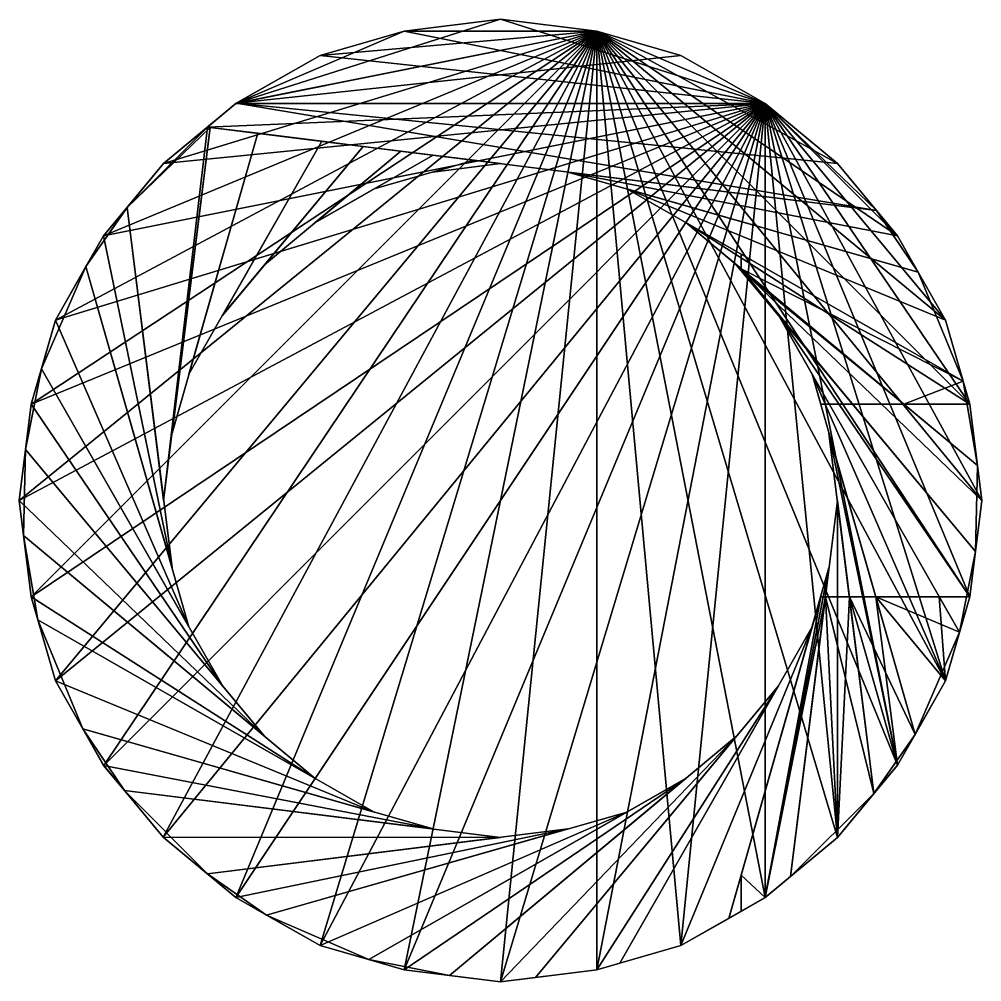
# Model space of a CAD drawing. Extents: x -768 to 1408, y -2048 to 918.
# Drawn here: x -267 to -187, y -393 to -313 of the extents above; entities that cross this region are included whole.
import ezdxf

# ---------------------------------------------------------------- set-up
doc = ezdxf.new("R2010")
doc.units = 0

msp = doc.modelspace()

# ---------------------------------------------------------------- meshes
at = {"layer": 'OBJECT631', "color": 50}
mesh = msp.add_polyface(dxfattribs=at)
corners = [(-199, -325, 6), (-205, -320, 6), (-212, -316, 6), (-219, -314, 6), (-227, -313, 6), (-235, -314, 6), (-242, -316, 6), (-249, -320, 6), (-255, -325, 6), (-260, -331, 6), (-264, -338, 6), (-266, -345, 6), (-267, -353, 6), (-266, -361, 6), (-264, -368, 6), (-259.97821, -375.038147, 6), (-255.035934, -380.970062, 6), (-249, -386, 6), (-242, -390, 6), (-235, -392, 6), (-227, -393, 6), (-219, -392, 6), (-212, -390, 6), (-205, -386, 6), (-199, -381, 6), (-194, -375, 6), (-190, -368, 6), (-188, -361, 6), (-187, -353, 6), (-188, -345, 6), (-190, -338, 6), (-194, -331, 6), (-227, -313, 18), (-219, -314, 18), (-212, -316, 18), (-205, -320, 18), (-199, -325, 18), (-194, -331, 18), (-190, -338, 18), (-188, -345, 18), (-187, -353, 18), (-188, -361, 18), (-190, -368, 18), (-194, -375, 18), (-199, -381, 18), (-205, -386, 18), (-212, -390, 18), (-219, -392, 18), (-227, -393, 18), (-235, -392, 18), (-242, -390, 18), (-249, -386, 18), (-255.034256, -380.972076, 18), (-259.978485, -375.037628, 18), (-264, -368, 18), (-266, -361, 18), (-267, -353, 18), (-266, -345, 18), (-264, -338, 18), (-260, -331, 18), (-255, -325, 18), (-249, -320, 18), (-242, -316, 18), (-235, -314, 18)]
mesh.append_faces([[corners[k] for k in face] for face in [(1, 31, 0), (4, 33, 32), (3, 34, 33), (2, 35, 34), (1, 36, 35), (0, 37, 36), (31, 38, 37), (30, 39, 38), (29, 40, 39), (28, 41, 40), (27, 42, 41), (26, 43, 42), (25, 44, 43), (24, 45, 44), (23, 46, 45), (22, 47, 46), (21, 48, 47), (20, 49, 48), (19, 50, 49), (18, 51, 50), (17, 52, 51), (16, 53, 52), (15, 54, 53), (14, 55, 54), (13, 56, 55), (12, 57, 56), (11, 58, 57), (10, 59, 58), (9, 60, 59), (8, 61, 60), (7, 62, 61), (6, 63, 62), (5, 32, 63), (33, 63, 32)]], dxfattribs={"vtx0": -1})
mesh.append_faces([[corners[k] for k in face] for face in [(1, 3, 4), (1, 4, 5), (1, 5, 6), (1, 6, 7), (1, 7, 8), (1, 8, 9), (1, 9, 10), (1, 10, 11), (1, 11, 12), (1, 12, 13), (1, 13, 14), (1, 14, 15), (1, 15, 16), (1, 16, 17), (1, 17, 18), (1, 18, 19), (1, 19, 20), (1, 20, 21), (1, 21, 22), (1, 22, 23), (1, 23, 24), (1, 24, 25), (1, 25, 26), (1, 26, 27), (1, 27, 28), (1, 28, 29), (1, 29, 30), (1, 30, 31), (33, 35, 36), (33, 36, 37), (33, 37, 38), (33, 38, 39), (33, 39, 40), (33, 40, 41), (33, 41, 42), (33, 42, 43), (33, 43, 44), (33, 44, 45), (33, 45, 46), (33, 46, 47), (33, 47, 48), (33, 48, 49), (33, 49, 50), (33, 50, 51), (33, 51, 52), (33, 52, 53), (33, 53, 54), (33, 54, 55), (33, 55, 56), (33, 56, 57), (33, 57, 58), (33, 58, 59), (33, 59, 60), (33, 60, 61), (33, 61, 62), (33, 62, 63)]], dxfattribs={"vtx0": -1, "vtx2": -1})
mesh.append_faces([[corners[k] for k in face] for face in [(1, 2, 3), (4, 3, 33), (3, 2, 34), (2, 1, 35), (1, 0, 36), (0, 31, 37), (31, 30, 38), (30, 29, 39), (29, 28, 40), (28, 27, 41), (27, 26, 42), (26, 25, 43), (25, 24, 44), (24, 23, 45), (23, 22, 46), (22, 21, 47), (21, 20, 48), (20, 19, 49), (19, 18, 50), (18, 17, 51), (17, 16, 52), (16, 15, 53), (15, 14, 54), (14, 13, 55), (13, 12, 56), (12, 11, 57), (11, 10, 58), (10, 9, 59), (9, 8, 60), (8, 7, 61), (7, 6, 62), (6, 5, 63), (5, 4, 32), (33, 34, 35)]], dxfattribs={"vtx2": -1})
at = {"layer": 'OBJECT632', "color": 50}
mesh = msp.add_polyface(dxfattribs=at)
corners = [(-227, -313, 104), (-227, -313, 18), (-219, -314, 18), (-219, -314, 104), (-212, -316, 18), (-212, -316, 104), (-205, -320, 18), (-205, -320, 104), (-199, -325, 18), (-199, -325, 104), (-195.746567, -328.906555, 18), (-195.746567, -328.906555, 104), (-251.34317, -321.957458, 104), (-251.34317, -321.957458, 18), (-248.96106, -319.977753, 18), (-248.96106, -319.977753, 104), (-242, -316, 18), (-242, -316, 104), (-235, -314, 18), (-235, -314, 104)]
mesh.append_faces([[corners[k] for k in face] for face in [(1, 3, 0), (2, 5, 3), (4, 7, 5), (6, 9, 7), (8, 11, 9), (13, 15, 12), (14, 17, 15), (16, 19, 17), (18, 0, 19), (6, 10, 8), (10, 12, 11), (15, 11, 12)]], dxfattribs={"vtx0": -1})
mesh.append_faces([[corners[k] for k in face] for face in [(6, 2, 1), (6, 1, 18), (6, 18, 16), (6, 16, 14), (6, 14, 13), (6, 13, 10), (15, 19, 0), (15, 0, 3), (15, 3, 5), (15, 5, 7), (15, 7, 9), (15, 9, 11)]], dxfattribs={"vtx0": -1, "vtx2": -1})
mesh.append_faces([[corners[k] for k in face] for face in [(1, 2, 3), (2, 4, 5), (4, 6, 7), (6, 8, 9), (8, 10, 11), (13, 14, 15), (14, 16, 17), (16, 18, 19), (18, 1, 0), (6, 4, 2), (10, 13, 12), (15, 17, 19)]], dxfattribs={"vtx2": -1})
at = {"layer": 'OBJECT633', "color": 50}
mesh = msp.add_polyface(dxfattribs=at)
corners = [(-195.74353, -328.908173, 104), (-195.74353, -328.908173, 18), (-194, -331, 18), (-194, -331, 104), (-192.273376, -334.022919, 18), (-192.273376, -334.022919, 104), (-221.392212, -325.702087, 18), (-221.392746, -325.701935, 104)]
mesh.append_faces([[corners[k] for k in face] for face in [(1, 3, 0), (2, 5, 3), (2, 6, 4), (6, 0, 7), (4, 7, 5), (0, 5, 7)]], dxfattribs={"vtx0": -1})
mesh.append_faces([[corners[k] for k in face] for face in [(1, 2, 3), (2, 4, 5), (2, 1, 6), (6, 1, 0), (4, 6, 7), (0, 3, 5)]], dxfattribs={"vtx2": -1})
at = {"layer": 'OBJECT634', "color": 50}
mesh = msp.add_polyface(dxfattribs=at)
corners = [(-192.275391, -334.019318, 104), (-192.275391, -334.019318, 18), (-190, -338, 18), (-190, -338, 104), (-188.551437, -343.070343, 18), (-188.551437, -343.070343, 104), (-216.501022, -327.099426, 18), (-216.500824, -327.099548, 104)]
mesh.append_faces([[corners[k] for k in face] for face in [(1, 3, 0), (2, 5, 3), (2, 6, 4), (6, 0, 7), (4, 7, 5), (0, 5, 7)]], dxfattribs={"vtx0": -1})
mesh.append_faces([[corners[k] for k in face] for face in [(1, 2, 3), (2, 4, 5), (2, 1, 6), (6, 1, 0), (4, 6, 7), (0, 3, 5)]], dxfattribs={"vtx2": -1})
at = {"layer": 'OBJECT635', "color": 50}
mesh = msp.add_polyface(dxfattribs=at)
corners = [(-208.022797, -387.730774, 104), (-208.022797, -387.730774, 18), (-212, -390, 18), (-212, -390, 104), (-217.06929, -391.447754, 18), (-217.06929, -391.447754, 104), (-201.101135, -363.502472, 18), (-201.100571, -363.501495, 104)]
mesh.append_faces([[corners[k] for k in face] for face in [(1, 3, 0), (2, 5, 3), (2, 6, 4), (6, 0, 7), (4, 7, 5), (3, 7, 0)]], dxfattribs={"vtx0": -1})
mesh.append_faces([[corners[k] for k in face] for face in [(1, 2, 3), (2, 4, 5), (2, 1, 6), (6, 1, 0), (4, 6, 7), (3, 5, 7)]], dxfattribs={"vtx2": -1})
at = {"layer": 'OBJECT636', "color": 50}
mesh = msp.add_polyface(dxfattribs=at)
corners = [(-217.071243, -391.449158, 104), (-217.071243, -391.449158, 18), (-219, -392, 18), (-219, -392, 104), (-224.097015, -392.636993, 18), (-224.097015, -392.636993, 104), (-203.902374, -368.404663, 18), (-203.903168, -368.40564, 104)]
mesh.append_faces([[corners[k] for k in face] for face in [(1, 3, 0), (2, 5, 3), (2, 6, 4), (6, 0, 7), (4, 7, 5), (3, 7, 0)]], dxfattribs={"vtx0": -1})
mesh.append_faces([[corners[k] for k in face] for face in [(1, 2, 3), (2, 4, 5), (2, 1, 6), (6, 1, 0), (4, 6, 7), (3, 5, 7)]], dxfattribs={"vtx2": -1})
at = {"layer": 'OBJECT637', "color": 50}
mesh = msp.add_polyface(dxfattribs=at)
corners = [(-224.095016, -392.636017, 104), (-224.095016, -392.636017, 18), (-227, -393, 18), (-227, -393, 104), (-231.244873, -392.46991, 18), (-231.244873, -392.46991, 104), (-207.394165, -372.594604, 18), (-207.394165, -372.594604, 104)]
mesh.append_faces([[corners[k] for k in face] for face in [(1, 3, 0), (2, 5, 3), (2, 6, 4), (6, 0, 7), (4, 7, 5), (3, 7, 0)]], dxfattribs={"vtx0": -1})
mesh.append_faces([[corners[k] for k in face] for face in [(1, 2, 3), (2, 4, 5), (2, 1, 6), (6, 1, 0), (4, 6, 7), (3, 5, 7)]], dxfattribs={"vtx2": -1})
at = {"layer": 'OBJECT638', "color": 50}
mesh = msp.add_polyface(dxfattribs=at)
corners = [(-231.246658, -392.469879, 104), (-231.246658, -392.469879, 18), (-235, -392, 18), (-235, -392, 104), (-237.949753, -391.156891, 18), (-237.949753, -391.156891, 104), (-211.608734, -376.105133, 18), (-211.611771, -376.106873, 104)]
mesh.append_faces([[corners[k] for k in face] for face in [(1, 3, 0), (2, 5, 3), (2, 6, 4), (6, 0, 7), (4, 7, 5), (0, 5, 7)]], dxfattribs={"vtx0": -1})
mesh.append_faces([[corners[k] for k in face] for face in [(1, 2, 3), (2, 4, 5), (2, 1, 6), (6, 1, 0), (4, 6, 7), (0, 3, 5)]], dxfattribs={"vtx2": -1})
at = {"layer": 'OBJECT639', "color": 50}
mesh = msp.add_polyface(dxfattribs=at)
corners = [(-237.949677, -391.15683, 104), (-237.949677, -391.15683, 18), (-242, -390, 18), (-242, -390, 104), (-246.453888, -387.457245, 18), (-246.453888, -387.457245, 104), (-216.49942, -378.900085, 18), (-216.50264, -378.901031, 104)]
mesh.append_faces([[corners[k] for k in face] for face in [(1, 3, 0), (2, 5, 3), (2, 6, 4), (6, 0, 7), (4, 7, 5), (0, 5, 7)]], dxfattribs={"vtx0": -1})
mesh.append_faces([[corners[k] for k in face] for face in [(1, 2, 3), (2, 4, 5), (2, 1, 6), (6, 1, 0), (4, 6, 7), (0, 3, 5)]], dxfattribs={"vtx2": -1})
at = {"layer": 'OBJECT640', "color": 50}
mesh = msp.add_polyface(dxfattribs=at)
corners = [(-246.452454, -387.457855, 104), (-246.452454, -387.457855, 18), (-249, -386, 18), (-249, -386, 104), (-251.345673, -384.042969, 18), (-251.345673, -384.042969, 104), (-221.399597, -380.300323, 18), (-221.400299, -380.300415, 104)]
mesh.append_faces([[corners[k] for k in face] for face in [(1, 3, 0), (2, 5, 3), (2, 6, 4), (6, 0, 7), (4, 7, 5), (0, 5, 7)]], dxfattribs={"vtx0": -1})
mesh.append_faces([[corners[k] for k in face] for face in [(1, 2, 3), (2, 4, 5), (2, 1, 6), (6, 1, 0), (4, 6, 7), (0, 3, 5)]], dxfattribs={"vtx2": -1})
at = {"layer": 'OBJECT641', "color": 50}
mesh = msp.add_polyface(dxfattribs=at)
corners = [(-251.347839, -384.042969, 104), (-251.347839, -384.042969, 18), (-255.026382, -380.979706, 18), (-255.026382, -380.979706, 104), (-258.2565, -377.093414, 18), (-258.2565, -377.093414, 104), (-227, -381, 18), (-227, -381, 104)]
mesh.append_faces([[corners[k] for k in face] for face in [(1, 3, 0), (2, 5, 3), (2, 6, 4), (6, 0, 7), (4, 7, 5), (0, 5, 7)]], dxfattribs={"vtx0": -1})
mesh.append_faces([[corners[k] for k in face] for face in [(1, 2, 3), (2, 4, 5), (2, 1, 6), (6, 1, 0), (4, 6, 7), (0, 3, 5)]], dxfattribs={"vtx2": -1})
at = {"layer": 'OBJECT642', "color": 50}
mesh = msp.add_polyface(dxfattribs=at)
corners = [(-258.25708, -377.092255, 104), (-258.25708, -377.092255, 18), (-259.985138, -375.026215, 18), (-259.985138, -375.026215, 104), (-261.726929, -371.977753, 18), (-261.726929, -371.977753, 104), (-232.600174, -380.300232, 18), (-232.599915, -380.300293, 104)]
mesh.append_faces([[corners[k] for k in face] for face in [(1, 3, 0), (2, 5, 3), (2, 6, 4), (6, 0, 7), (4, 7, 5), (0, 5, 7)]], dxfattribs={"vtx0": -1})
mesh.append_faces([[corners[k] for k in face] for face in [(1, 2, 3), (2, 4, 5), (2, 1, 6), (6, 1, 0), (4, 6, 7), (0, 3, 5)]], dxfattribs={"vtx2": -1})
at = {"layer": 'OBJECT643', "color": 50}
mesh = msp.add_polyface(dxfattribs=at)
corners = [(-261.722687, -371.979675, 104), (-261.722687, -371.979675, 18), (-264, -368, 18), (-264, -368, 104), (-265.45108, -362.925812, 18), (-265.45108, -362.925812, 104), (-237.493546, -378.901825, 18), (-237.491806, -378.902832, 104)]
mesh.append_faces([[corners[k] for k in face] for face in [(1, 3, 0), (2, 5, 3), (2, 6, 4), (6, 0, 7), (4, 7, 5), (0, 5, 7)]], dxfattribs={"vtx0": -1})
mesh.append_faces([[corners[k] for k in face] for face in [(1, 2, 3), (2, 4, 5), (2, 1, 6), (6, 1, 0), (4, 6, 7), (0, 3, 5)]], dxfattribs={"vtx2": -1})
at = {"layer": 'OBJECT644', "color": 50}
mesh = msp.add_polyface(dxfattribs=at)
corners = [(-265.448853, -362.927673, 104), (-265.448853, -362.927673, 18), (-266, -361, 18), (-266, -361, 104), (-266.637451, -355.902649, 18), (-266.637451, -355.902649, 104), (-242.403122, -376.0979, 18), (-242.404846, -376.096466, 104)]
mesh.append_faces([[corners[k] for k in face] for face in [(1, 3, 0), (2, 5, 3), (2, 6, 4), (6, 0, 7), (4, 7, 5), (0, 5, 7)]], dxfattribs={"vtx0": -1})
mesh.append_faces([[corners[k] for k in face] for face in [(1, 2, 3), (2, 4, 5), (2, 1, 6), (6, 1, 0), (4, 6, 7), (0, 3, 5)]], dxfattribs={"vtx2": -1})
at = {"layer": 'OBJECT645', "color": 50}
mesh = msp.add_polyface(dxfattribs=at)
corners = [(-266.637207, -355.901978, 104), (-266.637207, -355.901978, 18), (-267, -353, 18), (-267, -353, 104), (-266.470367, -348.762573, 18), (-266.470367, -348.762573, 104), (-246.623367, -372.5802, 18), (-246.625305, -372.57785, 104)]
mesh.append_faces([[corners[k] for k in face] for face in [(1, 3, 0), (2, 5, 3), (2, 6, 4), (6, 0, 7), (4, 7, 5), (0, 5, 7)]], dxfattribs={"vtx0": -1})
mesh.append_faces([[corners[k] for k in face] for face in [(1, 2, 3), (2, 4, 5), (2, 1, 6), (6, 1, 0), (4, 6, 7), (0, 3, 5)]], dxfattribs={"vtx2": -1})
at = {"layer": 'OBJECT646', "color": 50}
mesh = msp.add_polyface(dxfattribs=at)
corners = [(-266.469849, -348.761932, 104), (-266.469849, -348.761932, 18), (-266, -345, 18), (-266, -345, 104), (-265.156616, -342.049713, 18), (-265.156616, -342.049713, 104), (-250.084702, -368.425537, 18), (-250.086166, -368.422974, 104)]
mesh.append_faces([[corners[k] for k in face] for face in [(1, 3, 0), (2, 5, 3), (2, 6, 4), (6, 0, 7), (4, 7, 5), (0, 5, 7)]], dxfattribs={"vtx0": -1})
mesh.append_faces([[corners[k] for k in face] for face in [(1, 2, 3), (2, 4, 5), (2, 1, 6), (6, 1, 0), (4, 6, 7), (0, 3, 5)]], dxfattribs={"vtx2": -1})
at = {"layer": 'OBJECT647', "color": 50}
mesh = msp.add_polyface(dxfattribs=at)
corners = [(-265.157379, -342.050049, 104), (-265.157379, -342.050049, 18), (-264, -338, 18), (-264, -338, 104), (-261.457031, -333.549957, 18), (-261.457031, -333.549957, 104), (-252.900635, -363.498322, 18), (-252.90239, -363.492218, 104)]
mesh.append_faces([[corners[k] for k in face] for face in [(1, 3, 0), (2, 5, 3), (2, 6, 4), (6, 0, 7), (4, 7, 5), (0, 5, 7)]], dxfattribs={"vtx0": -1})
mesh.append_faces([[corners[k] for k in face] for face in [(1, 2, 3), (2, 4, 5), (2, 1, 6), (6, 1, 0), (4, 6, 7), (0, 3, 5)]], dxfattribs={"vtx2": -1})
at = {"layer": 'OBJECT648', "color": 50}
mesh = msp.add_polyface(dxfattribs=at)
corners = [(-261.457916, -333.552368, 104), (-261.457916, -333.552368, 18), (-260, -331, 18), (-260, -331, 104), (-258.043945, -328.650421, 18), (-258.043945, -328.650421, 104), (-254.29863, -358.608856, 18), (-254.298721, -358.608215, 104)]
mesh.append_faces([[corners[k] for k in face] for face in [(1, 3, 0), (2, 5, 3), (2, 6, 4), (6, 0, 7), (4, 7, 5), (0, 5, 7)]], dxfattribs={"vtx0": -1})
mesh.append_faces([[corners[k] for k in face] for face in [(1, 2, 3), (2, 4, 5), (2, 1, 6), (6, 1, 0), (4, 6, 7), (0, 3, 5)]], dxfattribs={"vtx2": -1})
at = {"layer": 'OBJECT649', "color": 50}
mesh = msp.add_polyface(dxfattribs=at)
corners = [(-258.043976, -328.649261, 104), (-258.043976, -328.649261, 18), (-255, -325, 18), (-255, -325, 104), (-251.349365, -321.956696, 18), (-251.349365, -321.956696, 104), (-251.123001, -321.984955, 18), (-255, -353, 18), (-251.123016, -321.985107, 104), (-255, -353, 104)]
mesh.append_faces([[corners[k] for k in face] for face in [(1, 3, 0), (2, 5, 3), (4, 7, 6), (4, 8, 5), (7, 0, 9), (6, 9, 8), (0, 8, 9)]], dxfattribs={"vtx0": -1})
mesh.append_faces([[corners[k] for k in face] for face in [(4, 1, 7), (0, 5, 8)]], dxfattribs={"vtx0": -1, "vtx2": -1})
mesh.append_faces([[corners[k] for k in face] for face in [(1, 2, 3), (2, 4, 5), (4, 2, 1), (4, 6, 8), (7, 1, 0), (6, 7, 9), (0, 3, 5)]], dxfattribs={"vtx2": -1})
at = {"layer": 'OBJECT650', "color": 50}
mesh = msp.add_polyface(dxfattribs=at)
corners = [(-247.178864, -322.477478, 18), (-251.122894, -321.985352, 18), (-254.300064, -347.404724, 18), (-251.123581, -321.985931, 104), (-247.179047, -322.478119, 104), (-254.300598, -347.406555, 104)]
mesh.append_faces([[corners[k] for k in face] for face in [(1, 2, 0), (3, 4, 5)]])
mesh.append_faces([[corners[k] for k in face] for face in [(1, 4, 3), (2, 3, 5), (0, 5, 4)]], dxfattribs={"vtx0": -1})
mesh.append_faces([[corners[k] for k in face] for face in [(1, 0, 4), (2, 1, 3), (0, 2, 5)]], dxfattribs={"vtx2": -1})
at = {"layer": 'OBJECT651', "color": 50}
mesh = msp.add_polyface(dxfattribs=at)
corners = [(-241.841843, -323.144714, 18), (-247.179611, -322.477753, 18), (-252.898224, -342.493408, 18), (-247.178955, -322.47818, 104), (-241.842026, -323.14505, 104), (-252.895905, -342.489349, 104)]
mesh.append_faces([[corners[k] for k in face] for face in [(1, 2, 0), (3, 4, 5)]])
mesh.append_faces([[corners[k] for k in face] for face in [(1, 4, 3), (2, 3, 5), (0, 5, 4)]], dxfattribs={"vtx0": -1})
mesh.append_faces([[corners[k] for k in face] for face in [(1, 0, 4), (2, 1, 3), (0, 2, 5)]], dxfattribs={"vtx2": -1})
at = {"layer": 'OBJECT652', "color": 50}
mesh = msp.add_polyface(dxfattribs=at)
corners = [(-238.413757, -323.5737, 18), (-241.841858, -323.144684, 18), (-250.105316, -337.605774, 18), (-241.843475, -323.14444, 104), (-238.413727, -323.573669, 104), (-250.108826, -337.609985, 104)]
mesh.append_faces([[corners[k] for k in face] for face in [(1, 2, 0), (3, 4, 5)]])
mesh.append_faces([[corners[k] for k in face] for face in [(1, 4, 3), (2, 3, 5), (0, 5, 4)]], dxfattribs={"vtx0": -1})
mesh.append_faces([[corners[k] for k in face] for face in [(1, 0, 4), (2, 1, 3), (0, 2, 5)]], dxfattribs={"vtx2": -1})
at = {"layer": 'OBJECT653', "color": 50}
mesh = msp.add_polyface(dxfattribs=at)
corners = [(-235.274841, -323.966034, 18), (-238.413071, -323.573761, 18), (-246.611755, -333.412781, 18), (-238.413208, -323.573944, 104), (-235.27504, -323.966217, 104), (-246.615906, -333.416229, 104)]
mesh.append_faces([[corners[k] for k in face] for face in [(1, 2, 0), (3, 4, 5)]])
mesh.append_faces([[corners[k] for k in face] for face in [(1, 4, 3), (2, 3, 5), (0, 5, 4)]], dxfattribs={"vtx0": -1})
mesh.append_faces([[corners[k] for k in face] for face in [(1, 0, 4), (2, 1, 3), (0, 2, 5)]], dxfattribs={"vtx2": -1})
at = {"layer": 'OBJECT654', "color": 50}
mesh = msp.add_polyface(dxfattribs=at)
corners = [(-232.599304, -324.299438, 18), (-235.274628, -323.965302, 18), (-242.391632, -329.89566, 18), (-235.275681, -323.966003, 104), (-232.60051, -324.30014, 104), (-242.386185, -329.892548, 104)]
mesh.append_faces([[corners[k] for k in face] for face in [(1, 2, 0), (3, 4, 5)]])
mesh.append_faces([[corners[k] for k in face] for face in [(1, 4, 3), (2, 3, 5), (0, 5, 4)]], dxfattribs={"vtx0": -1})
mesh.append_faces([[corners[k] for k in face] for face in [(1, 0, 4), (2, 1, 3), (0, 2, 5)]], dxfattribs={"vtx2": -1})
at = {"layer": 'OBJECT655', "color": 50}
mesh = msp.add_polyface(dxfattribs=at)
corners = [(-229.190659, -324.725922, 18), (-232.598679, -324.30014, 18), (-237.496338, -327.097961, 18), (-232.601578, -324.300079, 104), (-229.191391, -324.726135, 104), (-237.494003, -327.09729, 104)]
mesh.append_faces([[corners[k] for k in face] for face in [(1, 2, 0), (3, 4, 5)]])
mesh.append_faces([[corners[k] for k in face] for face in [(1, 4, 3), (2, 3, 5), (0, 5, 4)]], dxfattribs={"vtx0": -1})
mesh.append_faces([[corners[k] for k in face] for face in [(1, 0, 4), (2, 1, 3), (0, 2, 5)]], dxfattribs={"vtx2": -1})
at = {"layer": 'OBJECT656', "color": 50}
mesh = msp.add_polyface(dxfattribs=at)
corners = [(-227, -325, 18), (-229.192535, -324.725403, 18), (-232.611603, -325.701691, 18), (-229.193283, -324.726074, 104), (-227, -325, 104), (-232.615753, -325.702209, 104)]
mesh.append_faces([[corners[k] for k in face] for face in [(1, 2, 0), (3, 4, 5)]])
mesh.append_faces([[corners[k] for k in face] for face in [(1, 4, 3), (2, 3, 5), (0, 5, 4)]], dxfattribs={"vtx0": -1})
mesh.append_faces([[corners[k] for k in face] for face in [(1, 0, 4), (2, 1, 3), (0, 2, 5)]], dxfattribs={"vtx2": -1})
at = {"layer": 'OBJECT657', "color": 50}
mesh = msp.add_polyface(dxfattribs=at)
corners = [(-188.551758, -343.06958, 104), (-188.551758, -343.06958, 96), (-188, -345, 96), (-188, -345, 104), (-187.363419, -350.096649, 96), (-187.363419, -350.096649, 104), (-211.595703, -329.90274, 104), (-211.595703, -329.90274, 96)]
mesh.append_faces([[corners[k] for k in face] for face in [(1, 3, 0), (2, 5, 3), (7, 0, 6), (4, 6, 5), (2, 7, 4), (0, 5, 6)]], dxfattribs={"vtx0": -1})
mesh.append_faces([[corners[k] for k in face] for face in [(1, 2, 3), (2, 4, 5), (7, 1, 0), (4, 7, 6), (2, 1, 7), (0, 3, 5)]], dxfattribs={"vtx2": -1})
at = {"layer": 'OBJECT658', "color": 50}
mesh = msp.add_polyface(dxfattribs=at)
corners = [(-188.552948, -343.068481, 64), (-188.552948, -343.068481, 18), (-188, -345, 18), (-188, -345, 64), (-187.363297, -350.097748, 18), (-187.363297, -350.097748, 64), (-211.606766, -329.894989, 18), (-211.608871, -329.89325, 64)]
mesh.append_faces([[corners[k] for k in face] for face in [(1, 3, 0), (2, 5, 3), (2, 6, 4), (6, 0, 7), (4, 7, 5), (0, 5, 7)]], dxfattribs={"vtx0": -1})
mesh.append_faces([[corners[k] for k in face] for face in [(1, 2, 3), (2, 4, 5), (2, 1, 6), (6, 1, 0), (4, 6, 7), (0, 3, 5)]], dxfattribs={"vtx2": -1})
at = {"layer": 'OBJECT659', "color": 50}
mesh = msp.add_polyface(dxfattribs=at)
corners = [(-211.607086, -329.894135, 96), (-211.607086, -329.894135, 64), (-207, -332.526917, 64), (-207, -332.526917, 96), (-207, -333.735016, 64), (-207, -333.735016, 96)]
mesh.append_faces([[corners[k] for k in face] for face in [(0, 3, 5), (1, 4, 2)]])
mesh.append_faces([[corners[k] for k in face] for face in [(1, 3, 0), (1, 5, 4), (2, 5, 3)]], dxfattribs={"vtx0": -1})
mesh.append_faces([[corners[k] for k in face] for face in [(1, 2, 3), (1, 0, 5), (2, 4, 5)]], dxfattribs={"vtx2": -1})
at = {"layer": 'OBJECT660', "color": 50}
mesh = msp.add_polyface(dxfattribs=at)
corners = [(-188.552994, -343.068329, 96), (-188.552994, -343.068329, 64), (-188, -345, 64), (-188, -345, 96), (-207, -332.526886, 64), (-207, -332.526886, 96), (-193.478897, -345, 64), (-207, -333.732269, 64), (-207, -333.732269, 96), (-193.478897, -345, 96)]
mesh.append_faces([[corners[k] for k in face] for face in [(1, 3, 0), (1, 5, 4), (7, 9, 6), (0, 8, 5), (1, 6, 2), (7, 5, 8), (2, 9, 3)]], dxfattribs={"vtx0": -1})
mesh.append_faces([[corners[k] for k in face] for face in [(0, 9, 8), (1, 7, 6)]], dxfattribs={"vtx0": -1, "vtx2": -1})
mesh.append_faces([[corners[k] for k in face] for face in [(1, 2, 3), (1, 0, 5), (7, 8, 9), (0, 3, 9), (1, 4, 7), (7, 4, 5), (2, 6, 9)]], dxfattribs={"vtx2": -1})
at = {"layer": 'OBJECT661', "color": 50}
mesh = msp.add_polyface(dxfattribs=at)
corners = [(-187.362747, -350.098022, 104), (-187.362747, -350.098022, 96), (-187, -353, 96), (-187, -353, 104), (-187.53009, -357.24292, 96), (-187.53009, -357.24292, 104), (-207.402451, -333.396271, 104), (-207.402451, -333.396271, 96)]
mesh.append_faces([[corners[k] for k in face] for face in [(1, 3, 0), (2, 5, 3), (7, 0, 6), (4, 6, 5), (2, 7, 4), (0, 5, 6)]], dxfattribs={"vtx0": -1})
mesh.append_faces([[corners[k] for k in face] for face in [(1, 2, 3), (2, 4, 5), (7, 1, 0), (4, 7, 6), (2, 1, 7), (0, 3, 5)]], dxfattribs={"vtx2": -1})
at = {"layer": 'OBJECT662', "color": 50}
mesh = msp.add_polyface(dxfattribs=at)
corners = [(-187.362717, -350.098267, 64), (-187.362717, -350.098267, 18), (-187, -353, 18), (-187, -353, 64), (-187.529633, -357.242462, 18), (-187.529633, -357.242462, 64), (-207.390808, -333.408844, 18), (-207.398605, -333.399475, 64)]
mesh.append_faces([[corners[k] for k in face] for face in [(1, 3, 0), (2, 5, 3), (2, 6, 4), (6, 0, 7), (4, 7, 5), (0, 5, 7)]], dxfattribs={"vtx0": -1})
mesh.append_faces([[corners[k] for k in face] for face in [(1, 2, 3), (2, 4, 5), (2, 1, 6), (6, 1, 0), (4, 6, 7), (0, 3, 5)]], dxfattribs={"vtx2": -1})
at = {"layer": 'OBJECT663', "color": 50}
mesh = msp.add_polyface(dxfattribs=at)
corners = [(-207.389816, -333.410187, 96), (-207.389816, -333.410187, 64), (-207, -333.734711, 64), (-207, -333.734711, 96), (-207, -333.875275, 64), (-207, -333.875275, 96)]
mesh.append_faces([[corners[k] for k in face] for face in [(0, 3, 5), (1, 4, 2)]])
mesh.append_faces([[corners[k] for k in face] for face in [(1, 3, 0), (1, 5, 4), (2, 5, 3)]], dxfattribs={"vtx0": -1})
mesh.append_faces([[corners[k] for k in face] for face in [(1, 2, 3), (1, 0, 5), (2, 4, 5)]], dxfattribs={"vtx2": -1})
at = {"layer": 'OBJECT664', "color": 50}
mesh = msp.add_polyface(dxfattribs=at)
corners = [(-207, -333.732269, 64), (-193.478912, -345, 64), (-193.478912, -345, 96), (-207, -333.732269, 96), (-197.731079, -345, 64), (-207, -333.876892, 64), (-207, -333.876892, 96), (-197.731079, -345, 96)]
mesh.append_faces([[corners[k] for k in face] for face in [(1, 3, 0), (5, 7, 4), (6, 2, 7), (0, 4, 1), (5, 3, 6), (1, 7, 2)]], dxfattribs={"vtx0": -1})
mesh.append_faces([[corners[k] for k in face] for face in [(1, 2, 3), (5, 6, 7), (6, 3, 2), (0, 5, 4), (5, 0, 3), (1, 4, 7)]], dxfattribs={"vtx2": -1})
at = {"layer": 'OBJECT665', "color": 50}
mesh = msp.add_polyface(dxfattribs=at)
corners = [(-187.530106, -357.243103, 104), (-187.530106, -357.243103, 96), (-188, -361, 96), (-188, -361, 104), (-188.841415, -363.951019, 96), (-188.841415, -363.951019, 104), (-203.898376, -337.601318, 104), (-203.898376, -337.601318, 96)]
mesh.append_faces([[corners[k] for k in face] for face in [(1, 3, 0), (2, 5, 3), (7, 0, 6), (4, 6, 5), (2, 7, 4), (0, 5, 6)]], dxfattribs={"vtx0": -1})
mesh.append_faces([[corners[k] for k in face] for face in [(1, 2, 3), (2, 4, 5), (7, 1, 0), (4, 7, 6), (2, 1, 7), (0, 3, 5)]], dxfattribs={"vtx2": -1})
at = {"layer": 'OBJECT666', "color": 50}
mesh = msp.add_polyface(dxfattribs=at)
corners = [(-187.529861, -357.242188, 64), (-187.529861, -357.242188, 18), (-188, -361, 18), (-188, -361, 64), (-188.842438, -363.951996, 18), (-188.842438, -363.951996, 64), (-203.904922, -337.591888, 18), (-203.903824, -337.593811, 64)]
mesh.append_faces([[corners[k] for k in face] for face in [(1, 3, 0), (2, 5, 3), (2, 6, 4), (6, 0, 7), (4, 7, 5), (0, 5, 7)]], dxfattribs={"vtx0": -1})
mesh.append_faces([[corners[k] for k in face] for face in [(1, 2, 3), (2, 4, 5), (2, 1, 6), (6, 1, 0), (4, 6, 7), (0, 3, 5)]], dxfattribs={"vtx2": -1})
at = {"layer": 'OBJECT667', "color": 50}
mesh = msp.add_polyface(dxfattribs=at)
corners = [(-203.905289, -337.591949, 96), (-203.905289, -337.591949, 64), (-197.732407, -345, 64), (-197.732407, -345, 96), (-199.671112, -345, 64), (-199.671112, -345, 96)]
mesh.append_faces([[corners[k] for k in face] for face in [(0, 3, 5), (1, 4, 2)]])
mesh.append_faces([[corners[k] for k in face] for face in [(1, 3, 0), (1, 5, 4), (2, 5, 3)]], dxfattribs={"vtx0": -1})
mesh.append_faces([[corners[k] for k in face] for face in [(1, 2, 3), (1, 0, 5), (2, 4, 5)]], dxfattribs={"vtx2": -1})
at = {"layer": 'OBJECT668', "color": 50}
mesh = msp.add_polyface(dxfattribs=at)
corners = [(-188, -361, 64), (-188.84259, -363.951904, 64), (-188.84259, -363.951904, 96), (-188, -361, 96), (-190.528885, -361, 64), (-190.528885, -361, 96)]
mesh.append_faces([[corners[k] for k in face] for face in [(2, 5, 3), (1, 0, 4)]])
mesh.append_faces([[corners[k] for k in face] for face in [(1, 3, 0), (1, 5, 2), (4, 3, 5)]], dxfattribs={"vtx0": -1})
mesh.append_faces([[corners[k] for k in face] for face in [(1, 2, 3), (1, 4, 5), (4, 0, 3)]], dxfattribs={"vtx2": -1})
at = {"layer": 'OBJECT669', "color": 50}
mesh = msp.add_polyface(dxfattribs=at)
corners = [(-188.842178, -363.949677, 104), (-188.842178, -363.949677, 96), (-190, -368, 96), (-190, -368, 104), (-192.543076, -372.448792, 96), (-192.543076, -372.448792, 104), (-201.099594, -342.500458, 104), (-201.099594, -342.500458, 96)]
mesh.append_faces([[corners[k] for k in face] for face in [(1, 3, 0), (2, 5, 3), (7, 0, 6), (4, 6, 5), (2, 7, 4), (0, 5, 6)]], dxfattribs={"vtx0": -1})
mesh.append_faces([[corners[k] for k in face] for face in [(1, 2, 3), (2, 4, 5), (7, 1, 0), (4, 7, 6), (2, 1, 7), (0, 3, 5)]], dxfattribs={"vtx2": -1})
at = {"layer": 'OBJECT670', "color": 50}
mesh = msp.add_polyface(dxfattribs=at)
corners = [(-188.841949, -363.951843, 64), (-188.841949, -363.951843, 18), (-190, -368, 18), (-190, -368, 64), (-192.543106, -372.449677, 18), (-192.543106, -372.449677, 64), (-201.100449, -342.499481, 18), (-201.101822, -342.494659, 64)]
mesh.append_faces([[corners[k] for k in face] for face in [(1, 3, 0), (2, 5, 3), (2, 6, 4), (6, 0, 7), (4, 7, 5), (0, 5, 7)]], dxfattribs={"vtx0": -1})
mesh.append_faces([[corners[k] for k in face] for face in [(1, 2, 3), (2, 4, 5), (2, 1, 6), (6, 1, 0), (4, 6, 7), (0, 3, 5)]], dxfattribs={"vtx2": -1})
at = {"layer": 'OBJECT671', "color": 50}
mesh = msp.add_polyface(dxfattribs=at)
corners = [(-201.098892, -342.502533, 96), (-201.098892, -342.502533, 64), (-199.671631, -345, 64), (-199.671631, -345, 96), (-200.385986, -345, 64), (-200.385986, -345, 96)]
mesh.append_faces([[corners[k] for k in face] for face in [(0, 3, 5), (1, 4, 2)]])
mesh.append_faces([[corners[k] for k in face] for face in [(1, 3, 0), (1, 5, 4), (2, 5, 3)]], dxfattribs={"vtx0": -1})
mesh.append_faces([[corners[k] for k in face] for face in [(1, 2, 3), (1, 0, 5), (2, 4, 5)]], dxfattribs={"vtx2": -1})
at = {"layer": 'OBJECT672', "color": 50}
mesh = msp.add_polyface(dxfattribs=at)
corners = [(-188.841949, -363.951843, 96), (-188.841949, -363.951843, 64), (-190, -368, 64), (-190, -368, 96), (-192.543091, -372.449677, 64), (-192.543091, -372.449677, 96), (-190.528885, -361, 64), (-190.528885, -361, 96), (-195.813751, -361, 64), (-195.813751, -361, 96)]
mesh.append_faces([[corners[k] for k in face] for face in [(1, 3, 0), (2, 5, 3), (1, 7, 6), (4, 9, 5), (0, 9, 7), (2, 8, 4), (8, 7, 9)]], dxfattribs={"vtx0": -1})
mesh.append_faces([[corners[k] for k in face] for face in [(0, 5, 9), (2, 6, 8)]], dxfattribs={"vtx0": -1, "vtx2": -1})
mesh.append_faces([[corners[k] for k in face] for face in [(1, 2, 3), (2, 4, 5), (1, 0, 7), (4, 8, 9), (0, 3, 5), (2, 1, 6), (8, 6, 7)]], dxfattribs={"vtx2": -1})
at = {"layer": 'OBJECT673', "color": 50}
mesh = msp.add_polyface(dxfattribs=at)
corners = [(-192.542175, -372.448395, 104), (-192.542175, -372.448395, 96), (-194, -375, 96), (-194, -375, 104), (-195.95639, -377.342804, 96), (-195.95639, -377.342804, 104), (-199.699188, -347.399475, 104), (-199.699188, -347.399475, 96)]
mesh.append_faces([[corners[k] for k in face] for face in [(1, 3, 0), (2, 5, 3), (7, 0, 6), (4, 6, 5), (2, 7, 4), (0, 5, 6)]], dxfattribs={"vtx0": -1})
mesh.append_faces([[corners[k] for k in face] for face in [(1, 2, 3), (2, 4, 5), (7, 1, 0), (4, 7, 6), (2, 1, 7), (0, 3, 5)]], dxfattribs={"vtx2": -1})
at = {"layer": 'OBJECT674', "color": 50}
mesh = msp.add_polyface(dxfattribs=at)
corners = [(-192.542847, -372.449585, 64), (-192.542847, -372.449585, 18), (-194, -375, 18), (-194, -375, 64), (-195.956619, -377.343048, 18), (-195.956619, -377.343048, 64), (-199.700439, -347.397461, 18), (-199.700577, -347.396362, 64)]
mesh.append_faces([[corners[k] for k in face] for face in [(1, 3, 0), (2, 5, 3), (2, 6, 4), (6, 0, 7), (4, 7, 5), (0, 5, 7)]], dxfattribs={"vtx0": -1})
mesh.append_faces([[corners[k] for k in face] for face in [(1, 2, 3), (2, 4, 5), (2, 1, 6), (6, 1, 0), (4, 6, 7), (0, 3, 5)]], dxfattribs={"vtx2": -1})
at = {"layer": 'OBJECT675', "color": 50}
mesh = msp.add_polyface(dxfattribs=at)
corners = [(-192.542831, -372.449554, 96), (-192.542831, -372.449554, 64), (-194, -375, 64), (-194, -375, 96), (-195.956604, -377.343048, 64), (-195.956604, -377.343048, 96), (-195.813782, -361, 64), (-195.813782, -361, 96), (-198, -361, 64), (-198, -361, 96)]
mesh.append_faces([[corners[k] for k in face] for face in [(1, 3, 0), (2, 5, 3), (1, 7, 6), (4, 9, 5), (0, 9, 7), (2, 8, 4), (8, 7, 9)]], dxfattribs={"vtx0": -1})
mesh.append_faces([[corners[k] for k in face] for face in [(0, 5, 9), (2, 6, 8)]], dxfattribs={"vtx0": -1, "vtx2": -1})
mesh.append_faces([[corners[k] for k in face] for face in [(1, 2, 3), (2, 4, 5), (1, 0, 7), (4, 8, 9), (0, 3, 5), (2, 1, 6), (8, 6, 7)]], dxfattribs={"vtx2": -1})
at = {"layer": 'OBJECT676', "color": 50}
mesh = msp.add_polyface(dxfattribs=at)
corners = [(-195.957321, -377.343353, 104), (-195.957321, -377.343353, 96), (-199, -381, 96), (-199, -381, 104), (-202.907684, -384.255371, 96), (-202.907684, -384.255371, 104), (-199, -353, 104), (-199, -353, 96)]
mesh.append_faces([[corners[k] for k in face] for face in [(1, 3, 0), (2, 5, 3), (7, 0, 6), (4, 6, 5), (2, 7, 4), (0, 5, 6)]], dxfattribs={"vtx0": -1})
mesh.append_faces([[corners[k] for k in face] for face in [(1, 2, 3), (2, 4, 5), (7, 1, 0), (4, 7, 6), (2, 1, 7), (0, 3, 5)]], dxfattribs={"vtx2": -1})
at = {"layer": 'OBJECT677', "color": 50}
mesh = msp.add_polyface(dxfattribs=at)
corners = [(-195.957367, -377.342987, 64), (-195.957367, -377.342987, 18), (-199, -381, 18), (-199, -381, 64), (-202.90683, -384.254639, 18), (-202.90683, -384.254639, 64), (-199, -353, 18), (-199, -353, 64)]
mesh.append_faces([[corners[k] for k in face] for face in [(1, 3, 0), (2, 5, 3), (2, 6, 4), (6, 0, 7), (4, 7, 5), (0, 5, 7)]], dxfattribs={"vtx0": -1})
mesh.append_faces([[corners[k] for k in face] for face in [(1, 2, 3), (2, 4, 5), (2, 1, 6), (6, 1, 0), (4, 6, 7), (0, 3, 5)]], dxfattribs={"vtx2": -1})
at = {"layer": 'OBJECT678', "color": 50}
mesh = msp.add_polyface(dxfattribs=at)
corners = [(-195.957367, -377.342987, 96), (-195.957367, -377.342987, 64), (-199, -381, 64), (-199, -381, 96), (-202.90683, -384.254639, 64), (-202.90683, -384.254639, 96), (-198, -361, 64), (-198, -361, 96), (-200, -361, 64), (-200, -361, 96)]
mesh.append_faces([[corners[k] for k in face] for face in [(1, 3, 0), (2, 5, 3), (1, 7, 6), (4, 9, 5), (0, 9, 7), (2, 8, 4), (8, 7, 9)]], dxfattribs={"vtx0": -1})
mesh.append_faces([[corners[k] for k in face] for face in [(0, 5, 9), (2, 6, 8)]], dxfattribs={"vtx0": -1, "vtx2": -1})
mesh.append_faces([[corners[k] for k in face] for face in [(1, 2, 3), (2, 4, 5), (1, 0, 7), (4, 8, 9), (0, 3, 5), (2, 1, 6), (8, 6, 7)]], dxfattribs={"vtx2": -1})
at = {"layer": 'OBJECT679', "color": 50}
mesh = msp.add_polyface(dxfattribs=at)
corners = [(-202.906601, -384.251801, 104), (-202.906601, -384.251801, 96), (-205.039597, -386.022705, 96), (-205.039597, -386.022705, 104), (-208.022995, -387.730469, 96), (-208.022995, -387.730469, 104), (-199.699768, -358.598206, 104), (-199.699768, -358.598206, 96)]
mesh.append_faces([[corners[k] for k in face] for face in [(1, 3, 0), (2, 5, 3), (7, 0, 6), (4, 6, 5), (2, 7, 4), (3, 6, 0)]], dxfattribs={"vtx0": -1})
mesh.append_faces([[corners[k] for k in face] for face in [(1, 2, 3), (2, 4, 5), (7, 1, 0), (4, 7, 6), (2, 1, 7), (3, 5, 6)]], dxfattribs={"vtx2": -1})
at = {"layer": 'OBJECT680', "color": 50}
mesh = msp.add_polyface(dxfattribs=at)
corners = [(-202.907272, -384.259216, 64), (-202.907272, -384.259216, 18), (-205, -386, 18), (-205, -386, 64), (-208.021881, -387.726563, 18), (-208.021881, -387.726563, 64), (-199.699097, -358.593811, 18), (-199.699432, -358.595032, 64)]
mesh.append_faces([[corners[k] for k in face] for face in [(1, 3, 0), (2, 5, 3), (2, 6, 4), (6, 0, 7), (4, 7, 5), (3, 7, 0)]], dxfattribs={"vtx0": -1})
mesh.append_faces([[corners[k] for k in face] for face in [(1, 2, 3), (2, 4, 5), (2, 1, 6), (6, 1, 0), (4, 6, 7), (3, 5, 7)]], dxfattribs={"vtx2": -1})
at = {"layer": 'OBJECT681', "color": 50}
mesh = msp.add_polyface(dxfattribs=at)
corners = [(-207, -387.142242, 64), (-208.021179, -387.725342, 64), (-208.021179, -387.725342, 96), (-207, -387.142242, 96), (-207, -384.14679, 64), (-207, -384.14679, 96)]
mesh.append_faces([[corners[k] for k in face] for face in [(2, 5, 3), (1, 0, 4)]])
mesh.append_faces([[corners[k] for k in face] for face in [(1, 3, 0), (1, 5, 2), (4, 3, 5)]], dxfattribs={"vtx0": -1})
mesh.append_faces([[corners[k] for k in face] for face in [(1, 2, 3), (1, 4, 5), (4, 0, 3)]], dxfattribs={"vtx2": -1})
at = {"layer": 'OBJECT682', "color": 50}
mesh = msp.add_polyface(dxfattribs=at)
corners = [(-202.907272, -384.259186, 96), (-202.907272, -384.259186, 64), (-205, -386, 64), (-205, -386, 96), (-207, -387.142792, 64), (-207, -387.142792, 96), (-200, -361, 64), (-200, -361, 96), (-207, -384.147095, 64), (-200.386261, -361, 64), (-200.386261, -361, 96), (-207, -384.147095, 96)]
mesh.append_faces([[corners[k] for k in face] for face in [(1, 3, 0), (2, 5, 3), (1, 7, 6), (9, 11, 8), (3, 7, 0), (2, 8, 4), (4, 11, 5), (9, 7, 10)]], dxfattribs={"vtx0": -1})
mesh.append_faces([[corners[k] for k in face] for face in [(3, 11, 10), (3, 10, 7), (2, 6, 9), (2, 9, 8)]], dxfattribs={"vtx0": -1, "vtx2": -1})
mesh.append_faces([[corners[k] for k in face] for face in [(1, 2, 3), (2, 4, 5), (1, 0, 7), (9, 10, 11), (3, 5, 11), (2, 1, 6), (4, 8, 11), (9, 6, 7)]], dxfattribs={"vtx2": -1})

doc.saveas('drawing.dxf')
